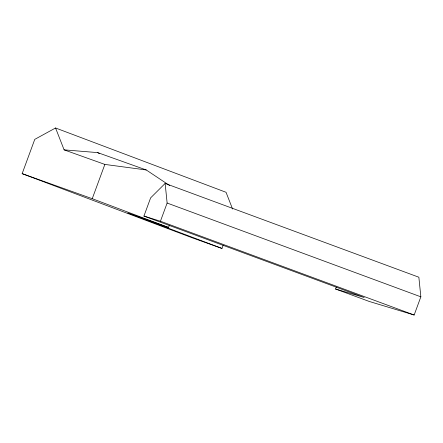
<?xml version="1.0" encoding="UTF-8"?>
<svg xmlns="http://www.w3.org/2000/svg" width="443" height="443" viewBox="0 0 443 443"><rect width="100%" height="100%" fill="white"/><g stroke="black" fill="none" stroke-linecap="round" stroke-linejoin="round"><path stroke-width="0.66" d="M223.172 245.206L221.982 248.44L192.627 237.952L22.15 173.645L34.764 139.368L55.558 127.983L226.035 192.29L232.581 209.013M22.15 173.645L92.244 198.697L104.858 164.419L146.251 169.962L169.697 185.573M335.578 289.024L364.212 297.497L143.931 216.062L150.62 197.877L165.139 183.43L418.862 277.224L420.85 296.832L414.161 315.017L369.263 301.461L335.578 289.024L336.292 287.075M143.931 216.062L160.438 221.223L167.127 203.038L165.139 183.43M221.982 248.44L127.783 212.911L168.523 227.469L169.237 225.526M55.558 127.983L64.113 149.856L97.704 152.614L146.251 169.962M64.113 149.856L104.858 164.419M167.127 203.038L420.85 296.832M160.438 221.223L414.161 315.017M92.244 198.697L168.523 227.469M97.704 152.614L99.304 153.588"/></g></svg>
